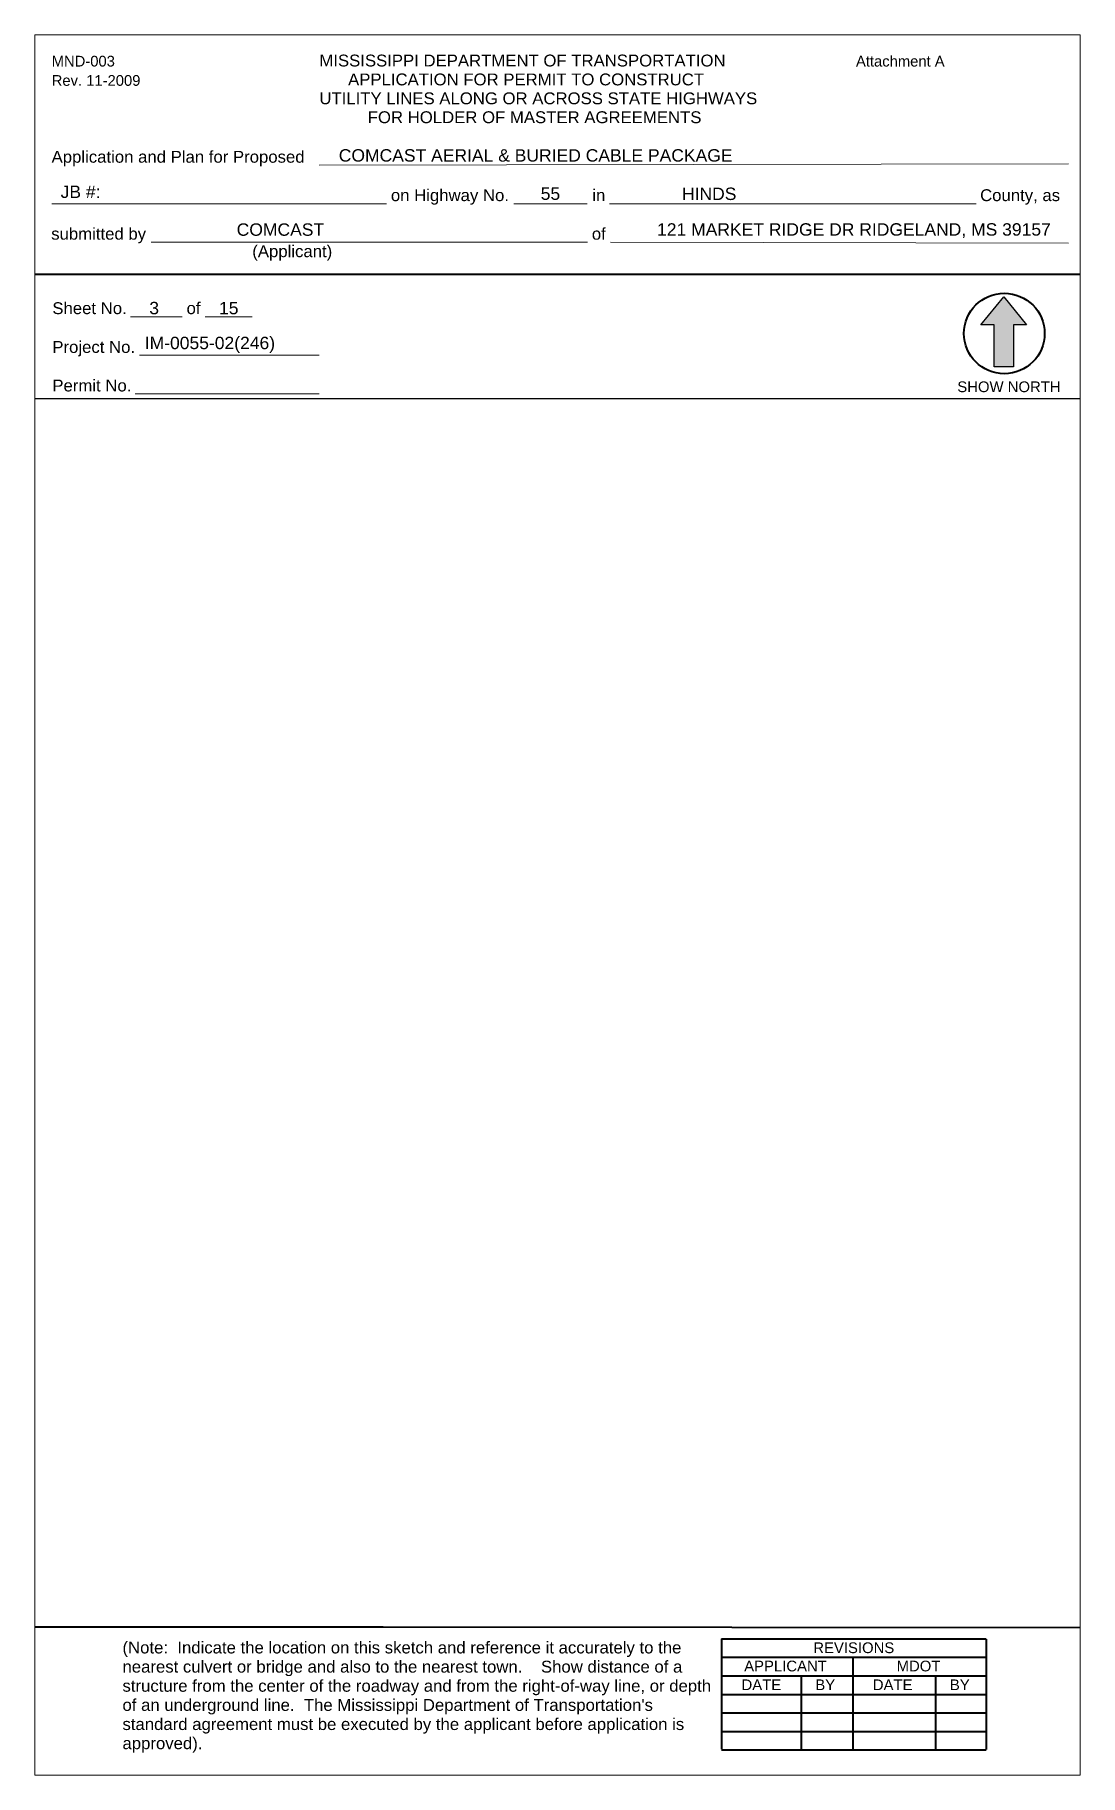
# Paper-space layout '3' of a CAD drawing. Header units: feet. Extents: x 0.1 to 8.4, y 0.1 to 13.9.
import ezdxf
from ezdxf.enums import TextEntityAlignment as Align
from ezdxf.lldxf.tags import DXFTag

# ---------------------------------------------------------------- set-up
doc = ezdxf.new("R2010")
doc.units = ezdxf.units.FT
doc.header["$MEASUREMENT"] = 0
for name, color, linetype, lineweight, true_color in [('EOP', 7, 'Continuous', 0, 0x000000), ('Level 63', 7, 'Continuous', 0, 0x000000), ('Level 8', 7, 'Continuous', 0, 0x000000)]:
    doc.layers.add(name, color=color, linetype=linetype, lineweight=lineweight, true_color=true_color)
doc.layers.add('LAYOUT TEXT', color=7, linetype='Continuous', true_color=0x000000)
doc.layers.add('LINE', color=7, linetype='Continuous', true_color=0x000000)
doc.styles.get("Standard").update_dxf_attribs({"font": 'arial.ttf'})
doc.styles.add('Style-Arial', font='arial.ttf')
tags = doc.linetypes.add('AF', pattern='A,3.389462,["AFA",Standard,S=1,R=0,X=0.252079,Y=-0.5],-3.22101,6.77899,["AFA",Standard,S=1,R=0,X=0.252079,Y=-0.5],-3.22101,6.77899,["AFA",Standard,S=1,R=0,X=0.252079,Y=-0.5],-3.22101,7.275068,["AFA",Standard,S=1,R=0,X=0.252079,Y=-0.5],-3.22101,2.89345', length=40).pattern_tags.tags
tags[37] = DXFTag(74, 10)
tags[26] = DXFTag(74, 10)
tags[15] = DXFTag(74, 10)
tags[4] = DXFTag(74, 10)

# ---------------------------------------------------------------- blocks, each defined once
blk = doc.blocks.new('DESIGN LAYOUT')
at = {"layer": 'LAYOUT TEXT'}
h = blk.add_hatch(color=256, dxfattribs=at)
h.dxf.hatch_style = 1
h.paths.add_polyline_path([(7.918, 11.588), (8.023, 11.588), (7.842, 11.809), (7.661, 11.587), (7.765, 11.588), (7.765, 11.255), (7.918, 11.255)])
at = {"layer": 'LAYOUT TEXT', "color": 7, "linetype": 'Continuous', "lineweight": 13}
for p, q in [((0.146, 13.89), (0.146, 0.073)), ((8.449, 13.89), (0.146, 13.89)), ((8.449, 0.073), (8.449, 13.89)), ((8.357, 12.866), (2.405, 12.856)), ((2.938, 12.549), (0.282, 12.549)), ((4.534, 12.549), (3.95, 12.549)), ((7.622, 12.549), (4.71, 12.549)), ((4.535, 12.243), (1.069, 12.243)), ((8.357, 12.236), (4.718, 12.243)), ((1.315, 11.65), (0.906, 11.65)), ((1.873, 11.65), (1.498, 11.65)), ((2.404, 11.347), (0.977, 11.347)), ((2.405, 11.041), (0.944, 11.041)), ((0.146, 0.073), (8.449, 0.073))]:
    blk.add_line(p, q, dxfattribs=at)
at = {"layer": 'LAYOUT TEXT', "color": 7, "linetype": 'Continuous', "lineweight": 40}
for p, q in [((0.146, 11.989), (8.449, 11.989)), ((5.601, 1.157), (7.703, 1.157)), ((5.601, 1.157), (5.601, 0.279)), ((7.703, 1.154), (7.703, 0.276)), ((5.601, 1.01), (7.703, 1.01)), ((6.642, 1.01), (6.642, 0.279)), ((5.601, 0.863), (7.703, 0.863)), ((6.234, 0.863), (6.234, 0.276)), ((7.299, 0.863), (7.299, 0.276)), ((5.601, 0.715), (7.703, 0.715)), ((5.601, 0.568), (7.703, 0.568)), ((5.601, 0.421), (7.703, 0.421)), ((5.601, 0.274), (7.703, 0.274))]:
    blk.add_line(p, q, dxfattribs=at)
at = {"layer": 'LAYOUT TEXT', "linetype": 'AF'}
for p, q in [((7.661, 11.587), (7.842, 11.809)), ((7.842, 11.809), (8.023, 11.588)), ((7.842, 11.809), (7.842, 11.809)), ((7.765, 11.588), (7.661, 11.587)), ((7.765, 11.255), (7.765, 11.588)), ((8.023, 11.588), (7.918, 11.588)), ((7.918, 11.588), (7.918, 11.255)), ((7.918, 11.255), (7.765, 11.255))]:
    blk.add_line(p, q, dxfattribs=at)
at = {"layer": 'LAYOUT TEXT', "color": 7, "linetype": 'Continuous', "lineweight": 40}
blk.add_circle((7.846, 11.519), 0.32, dxfattribs=at)
at = {"layer": 'LAYOUT TEXT', "color": 7, "linetype": 'Continuous', "lineweight": 0, "style": 'Style-Arial', "width": 0.986544}
for s, height, p in [('MND-003', 0.0851, (0.28, 13.681)), ('Attachment A', 0.08514, (6.668, 13.681)), ('Rev. 11-2009', 0.08514, (0.28, 13.528))]:
    blk.add_text(s, height=height, dxfattribs=at).set_placement(p, align=Align.MIDDLE_LEFT)
at = {"layer": 'LAYOUT TEXT', "color": 7, "linetype": 'Continuous', "lineweight": 13, "style": 'Style-Arial'}
for s, height, width, p in [('MISSISSIPPI DEPARTMENT OF TRANSPORTATION', 0.0941, 1.010972, (2.406, 13.686)), ('APPLICATION FOR PERMIT TO CONSTRUCT', 0.0941, 1.010972, (2.634, 13.536)), ('UTILITY LINES ALONG OR ACROSS STATE HIGHWAYS', 0.0941, 1.010972, (2.406, 13.386)), ('FOR HOLDER OF MASTER AGREEMENTS', 0.0941, 1.010972, (2.79, 13.236)), ('Application and Plan for Proposed', 0.0941, 1.010972, (0.279, 12.922)), ('on Highway No.', 0.0941, 1.010972, (2.974, 12.617)), ('in', 0.0941, 1.010972, (4.574, 12.617)), ('County, as', 0.0941, 1.010972, (7.654, 12.617)), ('submitted by', 0.0941, 1.010972, (0.276, 12.311)), ('of', 0.0941, 1.010972, (4.57, 12.311)), ('(Applicant)', 0.0941, 1.010972, (1.873, 12.172)), ('Sheet No.', 0.0941, 1.010972, (0.285, 11.72)), ('of', 0.0941, 1.010972, (1.351, 11.72)), ('Project No.', 0.0941, 1.010972, (0.285, 11.412)), ('Permit No.', 0.0941, 1.010972, (0.285, 11.106)), ('SHOW NORTH', 0.0851, 0.993785, (7.473, 11.096)), ('(Note:  Indicate the location on this sketch and reference it accurately to the', 0.0941, 1.010972, (0.842, 1.087)), ('REVISIONS', 0.0851, 0.993785, (6.329, 1.085)), ('nearest culvert or bridge and also to the nearest town.    Show distance of a', 0.0941, 1.010972, (0.842, 0.935)), ('APPLICANT', 0.0851, 0.993785, (5.78, 0.94)), ('MDOT', 0.0851, 0.993785, (6.991, 0.94)), ('structure from the center of the roadway and from the right-of-way line, or depth', 0.0941, 1.010972, (0.842, 0.783)), ('DATE', 0.0851, 0.993785, (5.759, 0.791)), ('BY', 0.0851, 0.993785, (6.345, 0.791)), ('DATE', 0.0851, 0.993785, (6.802, 0.791)), ('BY', 0.0851, 0.993785, (7.414, 0.791)), ("of an underground line.  The Mississippi Department of Transportation's", 0.0941, 1.010972, (0.842, 0.631)), ('standard agreement must be executed by the applicant before application is', 0.0941, 1.010972, (0.842, 0.479)), ('approved).', 0.0941, 1.010972, (0.842, 0.327))]:
    blk.add_text(s, height=height, dxfattribs=dict(at, width=width)).set_placement(p, align=Align.MIDDLE_LEFT)
blk = doc.blocks.new('NAME')
at = {"layer": 'Level 63', "color": 7, "linetype": 'Continuous', "lineweight": 13, "style": 'Style-Arial', "width": 1.010972}
blk.add_text('COMCAST', height=0.0984, dxfattribs=at).set_placement((2.053, 11.514), align=Align.MIDDLE_LEFT)
blk = doc.blocks.new('ADDRESS')
at = {"layer": 'Level 63', "color": 7, "linetype": 'Continuous', "lineweight": 13, "style": 'Style-Arial', "width": 1.010972}
blk.add_text('COMCAST AERIAL & BURIED CABLE PACKAGE  ', height=0.09841, dxfattribs=at).set_placement((2.494, 12.905), align=Align.MIDDLE_LEFT)
blk = doc.blocks.new('HIGHWAY')
at = {"layer": 'Level 63', "color": 7, "linetype": 'Continuous', "lineweight": 13, "style": 'Style-Arial', "width": 1.010972}
blk.add_text('55', height=0.0984, dxfattribs=at).set_placement((4.334, 12.613), align=Align.MIDDLE_LEFT)
blk = doc.blocks.new('COUNTY')
at = {"layer": 'Level 63', "color": 7, "linetype": 'Continuous', "lineweight": 13, "style": 'Style-Arial', "width": 1.010972}
blk.add_text('HINDS ', height=0.0984, dxfattribs=at).set_placement((5.026, 12.67), align=Align.MIDDLE_LEFT)
blk = doc.blocks.new('ADDRESS 1')
at = {"layer": 'Level 63', "color": 7, "linetype": 'Continuous', "lineweight": 13, "style": 'Style-Arial', "width": 1.010972}
blk.add_text('121 MARKET RIDGE DR RIDGELAND, MS 39157', height=0.09841, dxfattribs=at).set_placement((5.098, 12.278), align=Align.MIDDLE_LEFT)
blk = doc.blocks.new('PLAT NUMBER')
at = {"layer": 'Level 63', "color": 7, "linetype": 'Continuous', "lineweight": 13, "style": 'Style-Arial', "width": 1.010972}
blk.add_text('IM-0055-02(246)', height=0.09841, dxfattribs=at).set_placement((1.019, 11.414), align=Align.MIDDLE_LEFT)
blk = doc.blocks.new('SHEET NUMBER')
at = {"layer": 'Level 63', "color": 7, "linetype": 'Continuous', "lineweight": 13, "style": 'Style-Arial', "width": 1.010972}
blk.add_text('15', height=0.0984, dxfattribs=at).set_placement((1.654, 11.025), align=Align.MIDDLE_LEFT)
blk = doc.blocks.new('PERMIT NUMBER')
at = {"layer": 'Level 63', "color": 7, "linetype": 'Continuous', "lineweight": 13, "style": 'Style-Arial', "width": 1.010972}
blk.add_text('JB #: ', height=0.0984, dxfattribs=at).set_placement((0.367, 12.613), align=Align.MIDDLE_LEFT)

psp = doc.layouts.new('3')

# ---------------------------------------------------------------- linework, layer by layer
at = {"layer": 'Level 8', "color": 7, "linetype": 'Continuous', "lineweight": 40}
psp.add_line((0.146, 1.255), (8.449, 1.247), dxfattribs=at)
at = {"layer": 'LINE'}
psp.add_line((8.449, 11.001), (0.146, 11.001), dxfattribs=at)

# ---------------------------------------------------------------- block references
at = {"layer": 'EOP'}
psp.add_blockref('PERMIT NUMBER', (-0.016, 0.031), dxfattribs=at)
at = {"layer": 'LAYOUT TEXT'}
for name, p in [('ADDRESS', (0.066, 0.028)), ('HIGHWAY', (-0.17, 0.016)), ('COUNTY', (0.26, -0.042)), ('NAME', (-0.304, 0.83)), ('ADDRESS 1', (-0.01, 0.067)), ('SHEET NUMBER', (-0.045, 0.696)), ('PLAT NUMBER', (0, 0.03))]:
    psp.add_blockref(name, p, dxfattribs=at)
at = {"layer": 'LINE'}
psp.add_blockref('DESIGN LAYOUT', (0, 0), dxfattribs=at)

# ---------------------------------------------------------------- texts
at = {"layer": 'LAYOUT TEXT', "color": 7, "linetype": 'Continuous', "lineweight": 13, "style": 'Style-Arial', "width": 1.010972}
psp.add_text('3', height=0.0984, dxfattribs=at).set_placement((1.055, 11.721), align=Align.MIDDLE_LEFT)

# ---------------------------------------------------------------- viewports
at = {"layer": 'LINE'}
psp.add_viewport(center=(4.297, 6.124), size=(8.304, 9.7548), view_center_point=(2069044.218, -684899.114), view_height=487.7381, dxfattribs=at)

doc.saveas('drawing.dxf')
